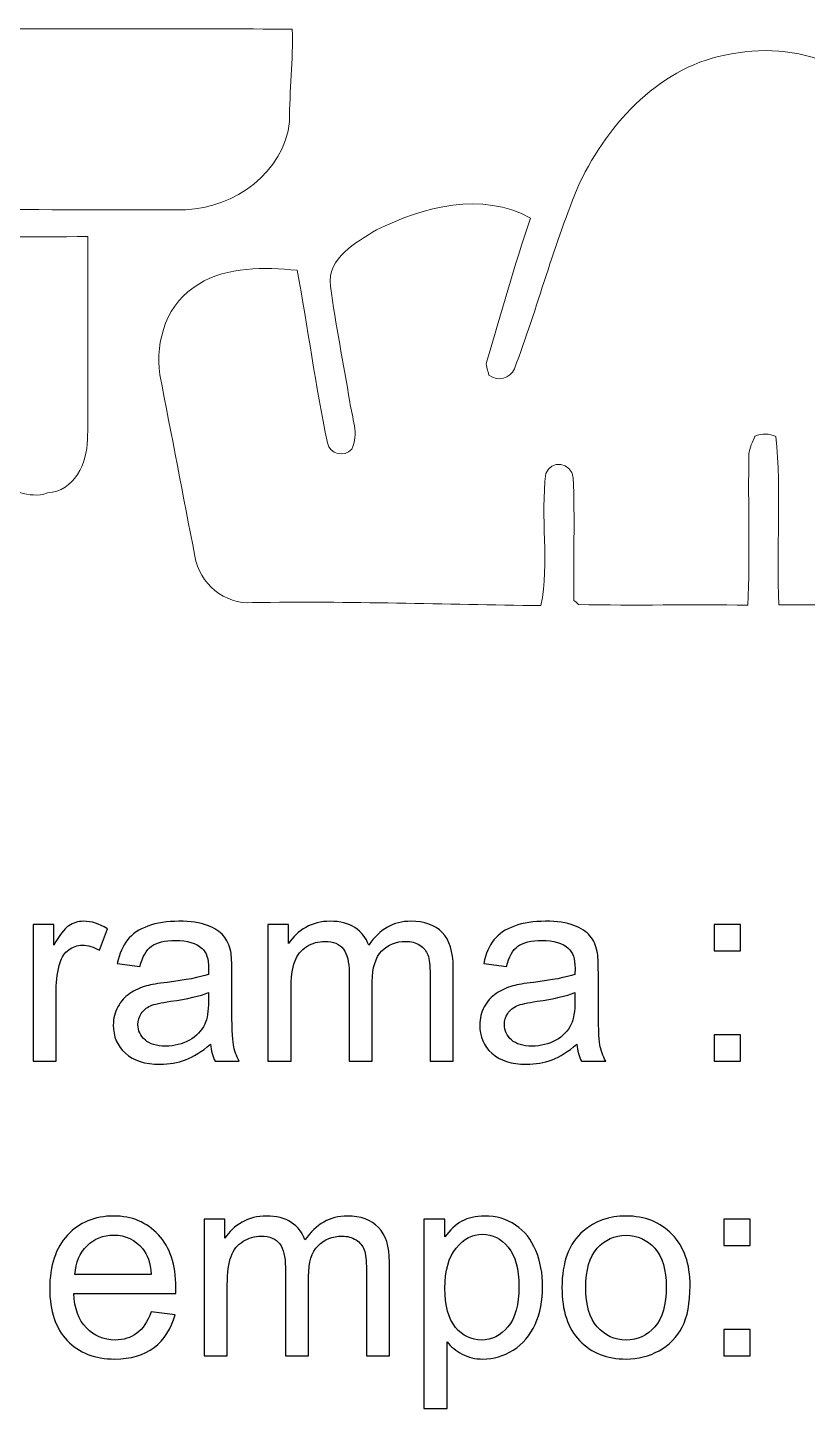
# Model space of a CAD drawing. Header units: millimetres. Extents: x -243 to 44, y -204 to 239.
# Drawn here: x -175.5 to -101.9, y -204 to -73.9 of the extents above; entities that cross this region are included whole.
import ezdxf

# ---------------------------------------------------------------- set-up
doc = ezdxf.new("R2010")
doc.units = ezdxf.units.MM
doc.header["$MEASUREMENT"] = 0
doc.layers.add('Capa 1', color=7, linetype='Continuous')

msp = doc.modelspace()

# ---------------------------------------------------------------- linework, layer by layer
at = {"layer": 'Capa 1', "color": 250, "lineweight": 5}
for points, knots in [([(-199.7988, -21.3104), (-197.541, -18.1354), (-193.343, -16.3009), (-189.4977, -17.3946), (-189.4977, -17.3946), (-184.4882, -18.9467), (-181.4543, -23.674), (-178.8085, -27.8721), (-178.8085, -27.8721), (-176.8682, -27.9073), (-174.8927, -26.7432), (-172.9524, -27.6251), (-172.9524, -27.6251), (-170.5535, -28.119), (-169.8832, -30.8001), (-169.7774, -32.9168), (-169.7774, -32.9168), (-169.7774, -39.2668), (-169.7421, -45.5815), (-169.8127, -51.8962), (-169.8127, -51.8962), (-180.7135, -51.9668), (-191.6496, -51.861), (-202.5857, -51.9668), (-202.5857, -51.9668), (-204.526, -52.1432), (-204.2438, -54.9654), (-202.233, -54.6832), (-202.233, -54.6832), (-188.1218, -54.4362), (-174.0107, -54.4362), (-159.8643, -54.4715), (-159.8643, -54.4715), (-156.266, -54.8243), (-152.7382, -57.0115), (-151.3977, -60.504), (-151.3977, -60.504), (-150.1982, -62.8676), (-151.0449, -65.584), (-150.5863, -68.124), (-150.5863, -68.124), (-150.551, -69.2529), (-150.2335, -70.6287), (-150.7627, -71.6518), (-150.7627, -71.6518), (-160.8874, -71.934), (-170.9063, -71.2637), (-180.9957, -71.8635), (-180.9957, -71.8635), (-181.2427, -72.7807), (-180.8193, -74.0154), (-179.6905, -73.9448), (-179.6905, -73.9448), (-169.9538, -74.0154), (-160.2171, -73.9096), (-150.5157, -74.0154), (-150.5157, -74.0154), (-150.4099, -76.9082), (-150.798, -79.801), (-150.7627, -82.6937), (-150.7627, -82.6937), (-151.2918, -87.5268), (-155.9485, -90.8429), (-160.5699, -91.0193), (-160.5699, -91.0193), (-174.0107, -91.1604), (-187.4163, -90.7723), (-200.8218, -90.7723), (-200.8218, -90.7723), (-201.8802, -90.8076), (-203.1855, -90.7371), (-203.9616, -91.619), (-203.9616, -91.619), (-204.3143, -92.8184), (-202.868, -93.4887), (-201.8802, -93.5946), (-201.8802, -93.5946), (-191.191, -93.5593), (-180.4666, -93.5946), (-169.7774, -93.5593), (-169.7774, -93.5593), (-169.8127, -99.9446), (-169.7421, -106.2946), (-169.8127, -112.6798), (-169.8127, -112.6798), (-169.8832, -114.9376), (-171.0474, -117.5482), (-173.5874, -117.7246), (-173.5874, -117.7246), (-175.3865, -118.3948), (-177.0446, -117.1248), (-178.8438, -117.3012), (-178.8438, -117.3012), (-181.4896, -121.9226), (-185.0174, -127.0026), (-190.5913, -128.0257), (-190.5913, -128.0257), (-195.7771, -128.8371), (-200.3985, -124.9212), (-201.9507, -120.1587), (-201.9507, -120.1587), (-203.3266, -116.3487), (-207.8774, -117.1601), (-211.0171, -116.5251), (-211.0171, -116.5251), (-214.3332, -115.8901), (-215.9913, -112.6093), (-216.6263, -109.6107), (-216.6263, -109.6107), (-217.4024, -107.1412), (-217.6141, -103.7898), (-220.3657, -102.661), (-220.3657, -102.661), (-224.9871, -101.4615), (-229.7143, -103.5782), (-234.3357, -102.5198), (-234.3357, -102.5198), (-237.2991, -102.0612), (-240.5799, -100.9323), (-242.0616, -98.1454), (-242.0616, -98.1454), (-242.9435, -96.7343), (-242.6613, -95.0057), (-242.2732, -93.4887), (-242.2732, -93.4887), (-241.0032, -87.5268), (-236.5935, -82.8348), (-235.1824, -76.9082), (-235.1824, -76.9082), (-234.9355, -75.9204), (-235.253, -74.8268), (-234.6532, -73.9448), (-234.6532, -73.9448), (-229.3968, -73.9448), (-224.1405, -74.0507), (-218.8841, -73.9096), (-218.8841, -73.9096), (-218.8135, -73.3804), (-218.7077, -72.8865), (-218.6018, -72.3926), (-218.6018, -72.3926), (-218.7782, -72.2162), (-219.0605, -71.934), (-219.2368, -71.7929), (-219.2368, -71.7929), (-223.7877, -71.7576), (-228.3738, -71.6871), (-232.9246, -71.7576), (-232.9246, -71.7576), (-233.6655, -71.7929), (-234.618, -71.7576), (-234.9355, -70.9815), (-234.9355, -70.9815), (-235.0766, -62.9734), (-242.6613, -57.2585), (-242.4849, -49.1798), (-242.4849, -49.1798), (-242.4496, -46.3929), (-239.8038, -44.4526), (-237.4049, -43.606), (-237.4049, -43.606), (-232.3954, -41.7362), (-227.0332, -43.2885), (-221.8827, -42.971), (-221.8827, -42.971), (-220.3304, -42.9709), (-218.743, -42.1596), (-218.1432, -40.7132), (-218.1432, -40.7132), (-216.5204, -37.3618), (-216.6968, -33.1637), (-213.9805, -30.3768), (-213.9805, -30.3768), (-211.2288, -27.6251), (-206.9955, -29.1773), (-203.8205, -27.4487), (-203.8205, -27.4487), (-201.7038, -25.967), (-201.3157, -23.2507), (-199.7988, -21.3104)], [0, 0, 0, 0, 0.02222222, 0.02222222, 0.02222222, 0.02222222, 0.04444444, 0.04444444, 0.04444444, 0.04444444, 0.06666667, 0.06666667, 0.06666667, 0.06666667, 0.08888889, 0.08888889, 0.08888889, 0.08888889, 0.11111111, 0.11111111, 0.11111111, 0.11111111, 0.13333333, 0.13333333, 0.13333333, 0.13333333, 0.15555556, 0.15555556, 0.15555556, 0.15555556, 0.17777778, 0.17777778, 0.17777778, 0.17777778, 0.2, 0.2, 0.2, 0.2, 0.22222222, 0.22222222, 0.22222222, 0.22222222, 0.24444444, 0.24444444, 0.24444444, 0.24444444, 0.26666667, 0.26666667, 0.26666667, 0.26666667, 0.28888889, 0.28888889, 0.28888889, 0.28888889, 0.31111111, 0.31111111, 0.31111111, 0.31111111, 0.33333333, 0.33333333, 0.33333333, 0.33333333, 0.35555556, 0.35555556, 0.35555556, 0.35555556, 0.37777778, 0.37777778, 0.37777778, 0.37777778, 0.4, 0.4, 0.4, 0.4, 0.42222222, 0.42222222, 0.42222222, 0.42222222, 0.44444444, 0.44444444, 0.44444444, 0.44444444, 0.46666667, 0.46666667, 0.46666667, 0.46666667, 0.48888889, 0.48888889, 0.48888889, 0.48888889, 0.51111111, 0.51111111, 0.51111111, 0.51111111, 0.53333333, 0.53333333, 0.53333333, 0.53333333, 0.55555556, 0.55555556, 0.55555556, 0.55555556, 0.57777778, 0.57777778, 0.57777778, 0.57777778, 0.6, 0.6, 0.6, 0.6, 0.62222222, 0.62222222, 0.62222222, 0.62222222, 0.64444444, 0.64444444, 0.64444444, 0.64444444, 0.66666667, 0.66666667, 0.66666667, 0.66666667, 0.68888889, 0.68888889, 0.68888889, 0.68888889, 0.71111111, 0.71111111, 0.71111111, 0.71111111, 0.73333333, 0.73333333, 0.73333333, 0.73333333, 0.75555556, 0.75555556, 0.75555556, 0.75555556, 0.77777778, 0.77777778, 0.77777778, 0.77777778, 0.8, 0.8, 0.8, 0.8, 0.82222222, 0.82222222, 0.82222222, 0.82222222, 0.84444444, 0.84444444, 0.84444444, 0.84444444, 0.86666667, 0.86666667, 0.86666667, 0.86666667, 0.88888889, 0.88888889, 0.88888889, 0.88888889, 0.91111111, 0.91111111, 0.91111111, 0.91111111, 0.93333333, 0.93333333, 0.93333333, 0.93333333, 0.95555556, 0.95555556, 0.95555556, 0.95555556, 0.97777778, 0.97777778, 0.97777778, 0.97777778, 1, 1, 1, 1]), ([(-109.0996, -76.3437), (-102.3262, -74.9326), (-95.0943, -78.284), (-91.3549, -83.999), (-91.3549, -83.999), (-87.1568, -89.5023), (-86.2749, -96.5932), (-83.7349, -102.8373), (-83.7349, -102.8373), (-83.1351, -104.2132), (-83.0646, -105.9771), (-81.7946, -106.8943), (-81.7946, -106.8943), (-80.7715, -107.4587), (-80.1366, -106.471), (-79.8191, -105.6243), (-79.8191, -105.6243), (-81.3712, -101.3557), (-82.4296, -96.946), (-83.8407, -92.6421), (-83.8407, -92.6421), (-83.9112, -92.2187), (-84.4052, -91.3368), (-83.6291, -91.2662), (-83.6291, -91.2662), (-78.4079, -90.2784), (-72.7282, -90.4901), (-67.9657, -93.0654), (-67.9657, -93.0654), (-66.8015, -93.7357), (-65.8138, -94.794), (-65.2141, -96.0287), (-65.2141, -96.0287), (-64.5437, -97.7221), (-65.3905, -99.5212), (-65.5316, -101.2498), (-65.5316, -101.2498), (-66.3429, -105.0598), (-66.8016, -108.9051), (-67.5777, -112.7151), (-67.5777, -112.7151), (-67.5777, -114.1968), (-65.3905, -114.726), (-64.8966, -113.2443), (-64.8966, -113.2443), (-63.8735, -108.129), (-63.0974, -102.9785), (-62.1802, -97.8985), (-62.1802, -97.8985), (-62.0743, -96.4521), (-60.3457, -96.7343), (-59.3579, -96.6637), (-59.3579, -96.6637), (-56.2182, -96.4873), (-52.761, -97.2635), (-50.6091, -99.6976), (-50.6091, -99.6976), (-49.2332, -101.8496), (-48.2807, -104.566), (-49.0568, -107.0707), (-49.0568, -107.0707), (-50.2562, -112.8562), (-51.1382, -118.7123), (-52.4435, -124.4979), (-52.4435, -124.4979), (-52.9021, -126.8615), (-55.301, -128.2373), (-57.5941, -128.3079), (-57.5941, -128.3079), (-66.7662, -128.2726), (-75.9385, -128.2726), (-85.1107, -128.3079), (-85.1107, -128.3079), (-85.146, -124.3215), (-85.0049, -120.2998), (-85.2166, -116.3135), (-85.2166, -116.3135), (-85.2871, -114.8318), (-87.4038, -114.479), (-87.8624, -115.8901), (-87.8624, -115.8901), (-88.1799, -120.0176), (-87.686, -124.1804), (-88.2504, -128.3079), (-88.2504, -128.3079), (-93.7185, -128.2373), (-99.1513, -128.2726), (-104.6193, -128.2726), (-104.6193, -128.2726), (-104.8662, -123.0162), (-104.3724, -117.654), (-104.9016, -112.3976), (-104.9016, -112.3976), (-105.5365, -112.1154), (-106.2421, -112.0801), (-106.8771, -112.3623), (-106.8771, -112.3623), (-107.0887, -112.9268), (-107.4063, -113.456), (-107.4416, -114.0557), (-107.4416, -114.0557), (-107.5474, -118.8182), (-107.3357, -123.5807), (-107.5474, -128.3079), (-107.5474, -128.3079), (-112.8743, -128.2021), (-118.2013, -128.3785), (-123.5282, -128.2373), (-123.5282, -128.2373), (-123.634, -128.1315), (-123.8457, -127.9198), (-123.9516, -127.8493), (-123.9516, -127.8493), (-124.0221, -123.9687), (-123.8457, -120.1235), (-124.0221, -116.2782), (-124.0221, -116.2782), (-124.1632, -114.8318), (-126.1388, -114.5848), (-126.5974, -115.8901), (-126.5974, -115.8901), (-127.1265, -119.9823), (-126.2446, -124.2862), (-127.056, -128.3432), (-127.056, -128.3432), (-136.1224, -128.2373), (-145.1888, -127.9198), (-154.2552, -128.061), (-154.2552, -128.061), (-156.8657, -128.2726), (-159.2999, -126.2618), (-159.688, -123.6865), (-159.688, -123.6865), (-160.8168, -118.0068), (-161.8752, -112.2918), (-163.0041, -106.5768), (-163.0041, -106.5768), (-163.4627, -103.3665), (-162.2985, -99.6976), (-159.3352, -98.0396), (-159.3352, -98.0396), (-156.5835, -96.3462), (-153.1616, -96.4521), (-150.0571, -96.7343), (-150.0571, -96.7343), (-149.034, -102.1318), (-148.3285, -107.5998), (-147.1996, -112.9973), (-147.1996, -112.9973), (-146.9879, -114.0909), (-145.6121, -114.4085), (-144.9066, -113.5971), (-144.9066, -113.5971), (-144.1657, -112.1859), (-144.9066, -110.5985), (-145.083, -109.1521), (-145.083, -109.1521), (-145.6827, -105.4832), (-146.4235, -101.8848), (-146.9174, -98.216), (-146.9174, -98.216), (-147.2349, -95.5348), (-144.5185, -94.1237), (-142.5782, -92.9243), (-142.5782, -92.9243), (-138.1685, -90.7723), (-132.5946, -89.2554), (-128.0438, -91.8307), (-128.0438, -91.8307), (-129.596, -96.3109), (-130.7955, -100.8971), (-132.2066, -105.4126), (-132.2066, -105.4126), (-132.2771, -105.8359), (-132.0302, -106.224), (-131.9596, -106.6121), (-131.9596, -106.6121), (-131.1482, -107.2823), (-129.9488, -106.9296), (-129.5607, -106.0123), (-129.5607, -106.0123), (-127.3735, -100.2268), (-125.8213, -94.2296), (-123.4224, -88.5146), (-123.4224, -88.5146), (-120.6354, -82.7643), (-115.6966, -77.3668), (-109.0996, -76.3437)], [0, 0, 0, 0, 0.0212766, 0.0212766, 0.0212766, 0.0212766, 0.04255319, 0.04255319, 0.04255319, 0.04255319, 0.06382979, 0.06382979, 0.06382979, 0.06382979, 0.08510638, 0.08510638, 0.08510638, 0.08510638, 0.10638298, 0.10638298, 0.10638298, 0.10638298, 0.12765957, 0.12765957, 0.12765957, 0.12765957, 0.14893617, 0.14893617, 0.14893617, 0.14893617, 0.17021277, 0.17021277, 0.17021277, 0.17021277, 0.19148936, 0.19148936, 0.19148936, 0.19148936, 0.21276596, 0.21276596, 0.21276596, 0.21276596, 0.23404255, 0.23404255, 0.23404255, 0.23404255, 0.25531915, 0.25531915, 0.25531915, 0.25531915, 0.27659574, 0.27659574, 0.27659574, 0.27659574, 0.29787234, 0.29787234, 0.29787234, 0.29787234, 0.31914894, 0.31914894, 0.31914894, 0.31914894, 0.34042553, 0.34042553, 0.34042553, 0.34042553, 0.36170213, 0.36170213, 0.36170213, 0.36170213, 0.38297872, 0.38297872, 0.38297872, 0.38297872, 0.40425532, 0.40425532, 0.40425532, 0.40425532, 0.42553191, 0.42553191, 0.42553191, 0.42553191, 0.44680851, 0.44680851, 0.44680851, 0.44680851, 0.46808511, 0.46808511, 0.46808511, 0.46808511, 0.4893617, 0.4893617, 0.4893617, 0.4893617, 0.5106383, 0.5106383, 0.5106383, 0.5106383, 0.53191489, 0.53191489, 0.53191489, 0.53191489, 0.55319149, 0.55319149, 0.55319149, 0.55319149, 0.57446809, 0.57446809, 0.57446809, 0.57446809, 0.59574468, 0.59574468, 0.59574468, 0.59574468, 0.61702128, 0.61702128, 0.61702128, 0.61702128, 0.63829787, 0.63829787, 0.63829787, 0.63829787, 0.65957447, 0.65957447, 0.65957447, 0.65957447, 0.68085106, 0.68085106, 0.68085106, 0.68085106, 0.70212766, 0.70212766, 0.70212766, 0.70212766, 0.72340426, 0.72340426, 0.72340426, 0.72340426, 0.74468085, 0.74468085, 0.74468085, 0.74468085, 0.76595745, 0.76595745, 0.76595745, 0.76595745, 0.78723404, 0.78723404, 0.78723404, 0.78723404, 0.80851064, 0.80851064, 0.80851064, 0.80851064, 0.82978723, 0.82978723, 0.82978723, 0.82978723, 0.85106383, 0.85106383, 0.85106383, 0.85106383, 0.87234043, 0.87234043, 0.87234043, 0.87234043, 0.89361702, 0.89361702, 0.89361702, 0.89361702, 0.91489362, 0.91489362, 0.91489362, 0.91489362, 0.93617021, 0.93617021, 0.93617021, 0.93617021, 0.95744681, 0.95744681, 0.95744681, 0.95744681, 0.9787234, 0.9787234, 0.9787234, 0.9787234, 1, 1, 1, 1])]:
    msp.add_open_spline(points, degree=3, knots=knots, dxfattribs=at)
at = {"layer": 'Capa 1', "color": 250}
for points, knots in [([(-174.9542, -171.2952), (-174.9542, -171.2952), (-174.9542, -158.3977), (-174.9542, -158.3977), (-174.9542, -158.3977), (-174.9542, -158.3977), (-172.9891, -158.3977), (-172.9891, -158.3977), (-172.9891, -158.3977), (-172.9891, -158.3977), (-172.9891, -160.3504), (-172.9891, -160.3504), (-172.9891, -160.3504), (-172.4874, -159.4383), (-172.0231, -158.833), (-171.5961, -158.5428), (-171.5961, -158.5428), (-171.1732, -158.2526), (-170.7047, -158.1034), (-170.1948, -158.1034), (-170.1948, -158.1034), (-169.4569, -158.1034), (-168.7106, -158.3397), (-167.9478, -158.8082), (-167.9478, -158.8082), (-167.9478, -158.8082), (-168.7023, -160.8396), (-168.7023, -160.8396), (-168.7023, -160.8396), (-169.233, -160.5204), (-169.7678, -160.3628), (-170.3026, -160.3628), (-170.3026, -160.3628), (-170.7835, -160.3628), (-171.2105, -160.5079), (-171.5919, -160.794), (-171.5919, -160.794), (-171.9733, -161.0842), (-172.2428, -161.4822), (-172.4045, -161.9921), (-172.4045, -161.9921), (-172.6491, -162.7674), (-172.7693, -163.6172), (-172.7693, -164.5417), (-172.7693, -164.5417), (-172.7693, -164.5417), (-172.7693, -171.2952), (-172.7693, -171.2952), (-172.7693, -171.2952), (-172.7693, -171.2952), (-174.9542, -171.2952), (-174.9542, -171.2952)], [0, 0, 0, 0, 0.07692308, 0.07692308, 0.07692308, 0.07692308, 0.15384615, 0.15384615, 0.15384615, 0.15384615, 0.23076923, 0.23076923, 0.23076923, 0.23076923, 0.30769231, 0.30769231, 0.30769231, 0.30769231, 0.38461538, 0.38461538, 0.38461538, 0.38461538, 0.46153846, 0.46153846, 0.46153846, 0.46153846, 0.53846154, 0.53846154, 0.53846154, 0.53846154, 0.61538462, 0.61538462, 0.61538462, 0.61538462, 0.69230769, 0.69230769, 0.69230769, 0.69230769, 0.76923077, 0.76923077, 0.76923077, 0.76923077, 0.84615385, 0.84615385, 0.84615385, 0.84615385, 0.92307692, 0.92307692, 0.92307692, 0.92307692, 1, 1, 1, 1]), ([(-158.2302, -169.7032), (-159.0427, -170.3914), (-159.8221, -170.8765), (-160.5684, -171.1625), (-160.5684, -171.1625), (-161.3188, -171.4444), (-162.123, -171.5854), (-162.9812, -171.5854), (-162.9812, -171.5854), (-164.3991, -171.5854), (-165.4853, -171.2413), (-166.2481, -170.549), (-166.2481, -170.549), (-167.0068, -169.8566), (-167.3882, -168.9694), (-167.3882, -167.8957), (-167.3882, -167.8957), (-167.3882, -167.2614), (-167.2472, -166.6851), (-166.957, -166.1627), (-166.957, -166.1627), (-166.671, -165.6404), (-166.2937, -165.2217), (-165.8294, -164.9066), (-165.8294, -164.9066), (-165.3609, -164.5915), (-164.8385, -164.351), (-164.254, -164.1894), (-164.254, -164.1894), (-163.827, -164.0774), (-163.1802, -163.9655), (-162.3138, -163.8618), (-162.3138, -163.8618), (-160.5477, -163.6504), (-159.2459, -163.4017), (-158.4126, -163.1073), (-158.4126, -163.1073), (-158.4043, -162.8088), (-158.4001, -162.6181), (-158.4001, -162.5393), (-158.4001, -162.5393), (-158.4001, -161.648), (-158.6074, -161.0178), (-159.022, -160.6572), (-159.022, -160.6572), (-159.5775, -160.1597), (-160.4108, -159.9151), (-161.5095, -159.9151), (-161.5095, -159.9151), (-162.5376, -159.9151), (-163.2963, -160.0933), (-163.7896, -160.454), (-163.7896, -160.454), (-164.2788, -160.8147), (-164.6395, -161.4531), (-164.8758, -162.3694), (-164.8758, -162.3694), (-164.8758, -162.3694), (-167.0109, -162.075), (-167.0109, -162.075), (-167.0109, -162.075), (-166.8161, -161.1629), (-166.4968, -160.4209), (-166.0532, -159.8612), (-166.0532, -159.8612), (-165.6096, -159.2974), (-164.9629, -158.862), (-164.1213, -158.5594), (-164.1213, -158.5594), (-163.2797, -158.2568), (-162.3055, -158.1034), (-161.1944, -158.1034), (-161.1944, -158.1034), (-160.0916, -158.1034), (-159.2003, -158.236), (-158.5121, -158.4931), (-158.5121, -158.4931), (-157.8239, -158.7543), (-157.3181, -159.0776), (-156.9906, -159.4715), (-156.9906, -159.4715), (-156.6672, -159.8653), (-156.4433, -160.3587), (-156.3107, -160.9598), (-156.3107, -160.9598), (-156.2402, -161.3329), (-156.2029, -162.0045), (-156.2029, -162.9746), (-156.2029, -162.9746), (-156.2029, -162.9746), (-156.2029, -165.8891), (-156.2029, -165.8891), (-156.2029, -165.8891), (-156.2029, -167.9247), (-156.1573, -169.2099), (-156.0619, -169.7447), (-156.0619, -169.7447), (-155.9707, -170.2836), (-155.7842, -170.8019), (-155.5105, -171.2952), (-155.5105, -171.2952), (-155.5105, -171.2952), (-157.7949, -171.2952), (-157.7949, -171.2952), (-157.7949, -171.2952), (-158.0187, -170.8433), (-158.168, -170.3127), (-158.2302, -169.7032)], [0, 0, 0, 0, 0.03703704, 0.03703704, 0.03703704, 0.03703704, 0.07407407, 0.07407407, 0.07407407, 0.07407407, 0.11111111, 0.11111111, 0.11111111, 0.11111111, 0.14814815, 0.14814815, 0.14814815, 0.14814815, 0.18518519, 0.18518519, 0.18518519, 0.18518519, 0.22222222, 0.22222222, 0.22222222, 0.22222222, 0.25925926, 0.25925926, 0.25925926, 0.25925926, 0.2962963, 0.2962963, 0.2962963, 0.2962963, 0.33333333, 0.33333333, 0.33333333, 0.33333333, 0.37037037, 0.37037037, 0.37037037, 0.37037037, 0.40740741, 0.40740741, 0.40740741, 0.40740741, 0.44444444, 0.44444444, 0.44444444, 0.44444444, 0.48148148, 0.48148148, 0.48148148, 0.48148148, 0.51851852, 0.51851852, 0.51851852, 0.51851852, 0.55555556, 0.55555556, 0.55555556, 0.55555556, 0.59259259, 0.59259259, 0.59259259, 0.59259259, 0.62962963, 0.62962963, 0.62962963, 0.62962963, 0.66666667, 0.66666667, 0.66666667, 0.66666667, 0.7037037, 0.7037037, 0.7037037, 0.7037037, 0.74074074, 0.74074074, 0.74074074, 0.74074074, 0.77777778, 0.77777778, 0.77777778, 0.77777778, 0.81481481, 0.81481481, 0.81481481, 0.81481481, 0.85185185, 0.85185185, 0.85185185, 0.85185185, 0.88888889, 0.88888889, 0.88888889, 0.88888889, 0.92592593, 0.92592593, 0.92592593, 0.92592593, 0.96296296, 0.96296296, 0.96296296, 0.96296296, 1, 1, 1, 1]), ([(-152.8117, -171.2952), (-152.8117, -171.2952), (-152.8117, -158.3977), (-152.8117, -158.3977), (-152.8117, -158.3977), (-152.8117, -158.3977), (-150.859, -158.3977), (-150.859, -158.3977), (-150.859, -158.3977), (-150.859, -158.3977), (-150.859, -160.2053), (-150.859, -160.2053), (-150.859, -160.2053), (-150.4527, -159.5751), (-149.9138, -159.0652), (-149.2422, -158.6838), (-149.2422, -158.6838), (-148.5706, -158.2982), (-147.8036, -158.1034), (-146.9454, -158.1034), (-146.9454, -158.1034), (-145.9919, -158.1034), (-145.2083, -158.3024), (-144.5989, -158.7004), (-144.5989, -158.7004), (-143.9853, -159.0984), (-143.5542, -159.6497), (-143.3054, -160.3628), (-143.3054, -160.3628), (-142.2814, -158.8579), (-140.9548, -158.1034), (-139.3214, -158.1034), (-139.3214, -158.1034), (-138.0403, -158.1034), (-137.0578, -158.4599), (-136.3696, -159.1688), (-136.3696, -159.1688), (-135.6814, -159.8778), (-135.3373, -160.9681), (-135.3373, -162.4398), (-135.3373, -162.4398), (-135.3373, -162.4398), (-135.3373, -171.2952), (-135.3373, -171.2952), (-135.3373, -171.2952), (-135.3373, -171.2952), (-137.5097, -171.2952), (-137.5097, -171.2952), (-137.5097, -171.2952), (-137.5097, -171.2952), (-137.5097, -163.1695), (-137.5097, -163.1695), (-137.5097, -163.1695), (-137.5097, -162.2947), (-137.5801, -161.6646), (-137.7211, -161.279), (-137.7211, -161.279), (-137.8662, -160.8976), (-138.1232, -160.5867), (-138.4922, -160.3504), (-138.4922, -160.3504), (-138.8653, -160.1182), (-139.3048, -159.998), (-139.8064, -159.998), (-139.8064, -159.998), (-140.7143, -159.998), (-141.4647, -160.3006), (-142.0658, -160.9059), (-142.0658, -160.9059), (-142.6628, -161.507), (-142.9655, -162.473), (-142.9655, -163.7997), (-142.9655, -163.7997), (-142.9655, -163.7997), (-142.9655, -171.2952), (-142.9655, -171.2952), (-142.9655, -171.2952), (-142.9655, -171.2952), (-145.1503, -171.2952), (-145.1503, -171.2952), (-145.1503, -171.2952), (-145.1503, -171.2952), (-145.1503, -162.9166), (-145.1503, -162.9166), (-145.1503, -162.9166), (-145.1503, -161.9424), (-145.3286, -161.2127), (-145.6851, -160.7276), (-145.6851, -160.7276), (-146.0416, -160.2426), (-146.622, -159.998), (-147.4346, -159.998), (-147.4346, -159.998), (-148.0482, -159.998), (-148.6162, -160.1597), (-149.1385, -160.4872), (-149.1385, -160.4872), (-149.6609, -160.8106), (-150.0423, -161.2832), (-150.2745, -161.905), (-150.2745, -161.905), (-150.5108, -162.531), (-150.6269, -163.4307), (-150.6269, -164.6039), (-150.6269, -164.6039), (-150.6269, -164.6039), (-150.6269, -171.2952), (-150.6269, -171.2952), (-150.6269, -171.2952), (-150.6269, -171.2952), (-152.8117, -171.2952), (-152.8117, -171.2952)], [0, 0, 0, 0, 0.03571429, 0.03571429, 0.03571429, 0.03571429, 0.07142857, 0.07142857, 0.07142857, 0.07142857, 0.10714286, 0.10714286, 0.10714286, 0.10714286, 0.14285714, 0.14285714, 0.14285714, 0.14285714, 0.17857143, 0.17857143, 0.17857143, 0.17857143, 0.21428571, 0.21428571, 0.21428571, 0.21428571, 0.25, 0.25, 0.25, 0.25, 0.28571429, 0.28571429, 0.28571429, 0.28571429, 0.32142857, 0.32142857, 0.32142857, 0.32142857, 0.35714286, 0.35714286, 0.35714286, 0.35714286, 0.39285714, 0.39285714, 0.39285714, 0.39285714, 0.42857143, 0.42857143, 0.42857143, 0.42857143, 0.46428571, 0.46428571, 0.46428571, 0.46428571, 0.5, 0.5, 0.5, 0.5, 0.53571429, 0.53571429, 0.53571429, 0.53571429, 0.57142857, 0.57142857, 0.57142857, 0.57142857, 0.60714286, 0.60714286, 0.60714286, 0.60714286, 0.64285714, 0.64285714, 0.64285714, 0.64285714, 0.67857143, 0.67857143, 0.67857143, 0.67857143, 0.71428571, 0.71428571, 0.71428571, 0.71428571, 0.75, 0.75, 0.75, 0.75, 0.78571429, 0.78571429, 0.78571429, 0.78571429, 0.82142857, 0.82142857, 0.82142857, 0.82142857, 0.85714286, 0.85714286, 0.85714286, 0.85714286, 0.89285714, 0.89285714, 0.89285714, 0.89285714, 0.92857143, 0.92857143, 0.92857143, 0.92857143, 0.96428571, 0.96428571, 0.96428571, 0.96428571, 1, 1, 1, 1]), ([(-123.6753, -169.7032), (-124.4878, -170.3914), (-125.2672, -170.8765), (-126.0135, -171.1625), (-126.0135, -171.1625), (-126.7639, -171.4444), (-127.5681, -171.5854), (-128.4263, -171.5854), (-128.4263, -171.5854), (-129.8442, -171.5854), (-130.9304, -171.2413), (-131.6932, -170.549), (-131.6932, -170.549), (-132.4519, -169.8566), (-132.8333, -168.9694), (-132.8333, -167.8957), (-132.8333, -167.8957), (-132.8333, -167.2614), (-132.6923, -166.6851), (-132.4021, -166.1627), (-132.4021, -166.1627), (-132.1161, -165.6404), (-131.7388, -165.2217), (-131.2745, -164.9066), (-131.2745, -164.9066), (-130.806, -164.5915), (-130.2836, -164.351), (-129.6991, -164.1894), (-129.6991, -164.1894), (-129.2721, -164.0774), (-128.6253, -163.9655), (-127.7589, -163.8618), (-127.7589, -163.8618), (-125.9928, -163.6504), (-124.691, -163.4017), (-123.8577, -163.1073), (-123.8577, -163.1073), (-123.8494, -162.8088), (-123.8452, -162.6181), (-123.8452, -162.5393), (-123.8452, -162.5393), (-123.8452, -161.648), (-124.0525, -161.0178), (-124.4671, -160.6572), (-124.4671, -160.6572), (-125.0226, -160.1597), (-125.8559, -159.9151), (-126.9546, -159.9151), (-126.9546, -159.9151), (-127.9827, -159.9151), (-128.7414, -160.0933), (-129.2347, -160.454), (-129.2347, -160.454), (-129.7239, -160.8147), (-130.0846, -161.4531), (-130.3209, -162.3694), (-130.3209, -162.3694), (-130.3209, -162.3694), (-132.456, -162.075), (-132.456, -162.075), (-132.456, -162.075), (-132.2612, -161.1629), (-131.9419, -160.4209), (-131.4983, -159.8612), (-131.4983, -159.8612), (-131.0547, -159.2974), (-130.408, -158.862), (-129.5664, -158.5594), (-129.5664, -158.5594), (-128.7248, -158.2568), (-127.7506, -158.1034), (-126.6395, -158.1034), (-126.6395, -158.1034), (-125.5367, -158.1034), (-124.6454, -158.236), (-123.9572, -158.4931), (-123.9572, -158.4931), (-123.269, -158.7543), (-122.7632, -159.0776), (-122.4357, -159.4715), (-122.4357, -159.4715), (-122.1123, -159.8653), (-121.8884, -160.3587), (-121.7558, -160.9598), (-121.7558, -160.9598), (-121.6853, -161.3329), (-121.648, -162.0045), (-121.648, -162.9746), (-121.648, -162.9746), (-121.648, -162.9746), (-121.648, -165.8891), (-121.648, -165.8891), (-121.648, -165.8891), (-121.648, -167.9247), (-121.6024, -169.2099), (-121.507, -169.7447), (-121.507, -169.7447), (-121.4158, -170.2836), (-121.2293, -170.8019), (-120.9556, -171.2952), (-120.9556, -171.2952), (-120.9556, -171.2952), (-123.24, -171.2952), (-123.24, -171.2952), (-123.24, -171.2952), (-123.4638, -170.8433), (-123.6131, -170.3127), (-123.6753, -169.7032)], [0, 0, 0, 0, 0.03703704, 0.03703704, 0.03703704, 0.03703704, 0.07407407, 0.07407407, 0.07407407, 0.07407407, 0.11111111, 0.11111111, 0.11111111, 0.11111111, 0.14814815, 0.14814815, 0.14814815, 0.14814815, 0.18518519, 0.18518519, 0.18518519, 0.18518519, 0.22222222, 0.22222222, 0.22222222, 0.22222222, 0.25925926, 0.25925926, 0.25925926, 0.25925926, 0.2962963, 0.2962963, 0.2962963, 0.2962963, 0.33333333, 0.33333333, 0.33333333, 0.33333333, 0.37037037, 0.37037037, 0.37037037, 0.37037037, 0.40740741, 0.40740741, 0.40740741, 0.40740741, 0.44444444, 0.44444444, 0.44444444, 0.44444444, 0.48148148, 0.48148148, 0.48148148, 0.48148148, 0.51851852, 0.51851852, 0.51851852, 0.51851852, 0.55555556, 0.55555556, 0.55555556, 0.55555556, 0.59259259, 0.59259259, 0.59259259, 0.59259259, 0.62962963, 0.62962963, 0.62962963, 0.62962963, 0.66666667, 0.66666667, 0.66666667, 0.66666667, 0.7037037, 0.7037037, 0.7037037, 0.7037037, 0.74074074, 0.74074074, 0.74074074, 0.74074074, 0.77777778, 0.77777778, 0.77777778, 0.77777778, 0.81481481, 0.81481481, 0.81481481, 0.81481481, 0.85185185, 0.85185185, 0.85185185, 0.85185185, 0.88888889, 0.88888889, 0.88888889, 0.88888889, 0.92592593, 0.92592593, 0.92592593, 0.92592593, 0.96296296, 0.96296296, 0.96296296, 0.96296296, 1, 1, 1, 1]), ([(-110.7405, -160.8852), (-110.7405, -160.8852), (-110.7405, -158.3977), (-110.7405, -158.3977), (-110.7405, -158.3977), (-110.7405, -158.3977), (-108.2489, -158.3977), (-108.2489, -158.3977), (-108.2489, -158.3977), (-108.2489, -158.3977), (-108.2489, -160.8852), (-108.2489, -160.8852), (-108.2489, -160.8852), (-108.2489, -160.8852), (-110.7405, -160.8852), (-110.7405, -160.8852)], [0, 0, 0, 0, 0.25, 0.25, 0.25, 0.25, 0.5, 0.5, 0.5, 0.5, 0.75, 0.75, 0.75, 0.75, 1, 1, 1, 1]), ([(-158.4126, -164.8195), (-159.2086, -165.147), (-160.3984, -165.4206), (-161.9821, -165.6487), (-161.9821, -165.6487), (-162.8817, -165.7772), (-163.5202, -165.9223), (-163.8891, -166.084), (-163.8891, -166.084), (-164.2623, -166.2457), (-164.5525, -166.482), (-164.7515, -166.797), (-164.7515, -166.797), (-164.9546, -167.108), (-165.0582, -167.4521), (-165.0582, -167.8335), (-165.0582, -167.8335), (-165.0582, -168.418), (-164.8344, -168.9031), (-164.3949, -169.2928), (-164.3949, -169.2928), (-163.9555, -169.6784), (-163.3087, -169.8732), (-162.4589, -169.8732), (-162.4589, -169.8732), (-161.6173, -169.8732), (-160.8669, -169.6908), (-160.2118, -169.3218), (-160.2118, -169.3218), (-159.5568, -168.9528), (-159.0718, -168.4471), (-158.765, -167.8086), (-158.765, -167.8086), (-158.5287, -167.3153), (-158.4126, -166.5856), (-158.4126, -165.6238), (-158.4126, -165.6238), (-158.4126, -165.6238), (-158.4126, -164.8195), (-158.4126, -164.8195)], [0, 0, 0, 0, 0.1, 0.1, 0.1, 0.1, 0.2, 0.2, 0.2, 0.2, 0.3, 0.3, 0.3, 0.3, 0.4, 0.4, 0.4, 0.4, 0.5, 0.5, 0.5, 0.5, 0.6, 0.6, 0.6, 0.6, 0.7, 0.7, 0.7, 0.7, 0.8, 0.8, 0.8, 0.8, 0.9, 0.9, 0.9, 0.9, 1, 1, 1, 1]), ([(-123.8577, -164.8195), (-124.6537, -165.147), (-125.8435, -165.4206), (-127.4272, -165.6487), (-127.4272, -165.6487), (-128.3268, -165.7772), (-128.9653, -165.9223), (-129.3342, -166.084), (-129.3342, -166.084), (-129.7074, -166.2457), (-129.9976, -166.482), (-130.1966, -166.797), (-130.1966, -166.797), (-130.3997, -167.108), (-130.5033, -167.4521), (-130.5033, -167.8335), (-130.5033, -167.8335), (-130.5033, -168.418), (-130.2795, -168.9031), (-129.84, -169.2928), (-129.84, -169.2928), (-129.4006, -169.6784), (-128.7538, -169.8732), (-127.904, -169.8732), (-127.904, -169.8732), (-127.0624, -169.8732), (-126.312, -169.6908), (-125.6569, -169.3218), (-125.6569, -169.3218), (-125.0019, -168.9528), (-124.5169, -168.4471), (-124.2101, -167.8086), (-124.2101, -167.8086), (-123.9738, -167.3153), (-123.8577, -166.5856), (-123.8577, -165.6238), (-123.8577, -165.6238), (-123.8577, -165.6238), (-123.8577, -164.8195), (-123.8577, -164.8195)], [0, 0, 0, 0, 0.1, 0.1, 0.1, 0.1, 0.2, 0.2, 0.2, 0.2, 0.3, 0.3, 0.3, 0.3, 0.4, 0.4, 0.4, 0.4, 0.5, 0.5, 0.5, 0.5, 0.6, 0.6, 0.6, 0.6, 0.7, 0.7, 0.7, 0.7, 0.8, 0.8, 0.8, 0.8, 0.9, 0.9, 0.9, 0.9, 1, 1, 1, 1]), ([(-110.7405, -171.2952), (-110.7405, -171.2952), (-110.7405, -168.8036), (-110.7405, -168.8036), (-110.7405, -168.8036), (-110.7405, -168.8036), (-108.2489, -168.8036), (-108.2489, -168.8036), (-108.2489, -168.8036), (-108.2489, -168.8036), (-108.2489, -171.2952), (-108.2489, -171.2952), (-108.2489, -171.2952), (-108.2489, -171.2952), (-110.7405, -171.2952), (-110.7405, -171.2952)], [0, 0, 0, 0, 0.25, 0.25, 0.25, 0.25, 0.5, 0.5, 0.5, 0.5, 0.75, 0.75, 0.75, 0.75, 1, 1, 1, 1]), ([(-163.8268, -194.9302), (-163.8268, -194.9302), (-161.5674, -195.208), (-161.5674, -195.208), (-161.5674, -195.208), (-161.9239, -196.5305), (-162.5831, -197.5545), (-163.5449, -198.2842), (-163.5449, -198.2842), (-164.5109, -199.0097), (-165.7422, -199.3745), (-167.2388, -199.3745), (-167.2388, -199.3745), (-169.1251, -199.3745), (-170.6218, -198.7941), (-171.7245, -197.6333), (-171.7245, -197.6333), (-172.8314, -196.4725), (-173.3828, -194.8432), (-173.3828, -192.7454), (-173.3828, -192.7454), (-173.3828, -190.573), (-172.8232, -188.8899), (-171.7079, -187.6917), (-171.7079, -187.6917), (-170.5886, -186.4936), (-169.1417, -185.8925), (-167.359, -185.8925), (-167.359, -185.8925), (-165.6344, -185.8925), (-164.2248, -186.4812), (-163.1345, -187.6544), (-163.1345, -187.6544), (-162.04, -188.8277), (-161.4928, -190.4818), (-161.4928, -192.6086), (-161.4928, -192.6086), (-161.4928, -192.7413), (-161.4969, -192.9361), (-161.5052, -193.1932), (-161.5052, -193.1932), (-161.5052, -193.1932), (-171.1234, -193.1932), (-171.1234, -193.1932), (-171.1234, -193.1932), (-171.0446, -194.611), (-170.6425, -195.6972), (-169.9211, -196.4476), (-169.9211, -196.4476), (-169.1998, -197.2021), (-168.3043, -197.5794), (-167.2264, -197.5794), (-167.2264, -197.5794), (-166.4262, -197.5794), (-165.7422, -197.368), (-165.1742, -196.9451), (-165.1742, -196.9451), (-164.6062, -196.5264), (-164.1585, -195.8547), (-163.8268, -194.9302)], [0, 0, 0, 0, 0.06666667, 0.06666667, 0.06666667, 0.06666667, 0.13333333, 0.13333333, 0.13333333, 0.13333333, 0.2, 0.2, 0.2, 0.2, 0.26666667, 0.26666667, 0.26666667, 0.26666667, 0.33333333, 0.33333333, 0.33333333, 0.33333333, 0.4, 0.4, 0.4, 0.4, 0.46666667, 0.46666667, 0.46666667, 0.46666667, 0.53333333, 0.53333333, 0.53333333, 0.53333333, 0.6, 0.6, 0.6, 0.6, 0.66666667, 0.66666667, 0.66666667, 0.66666667, 0.73333333, 0.73333333, 0.73333333, 0.73333333, 0.8, 0.8, 0.8, 0.8, 0.86666667, 0.86666667, 0.86666667, 0.86666667, 0.93333333, 0.93333333, 0.93333333, 0.93333333, 1, 1, 1, 1]), ([(-158.8188, -199.0843), (-158.8188, -199.0843), (-158.8188, -186.1868), (-158.8188, -186.1868), (-158.8188, -186.1868), (-158.8188, -186.1868), (-156.8661, -186.1868), (-156.8661, -186.1868), (-156.8661, -186.1868), (-156.8661, -186.1868), (-156.8661, -187.9944), (-156.8661, -187.9944), (-156.8661, -187.9944), (-156.4598, -187.3642), (-155.9209, -186.8543), (-155.2493, -186.4729), (-155.2493, -186.4729), (-154.5777, -186.0873), (-153.8107, -185.8925), (-152.9525, -185.8925), (-152.9525, -185.8925), (-151.999, -185.8925), (-151.2154, -186.0915), (-150.606, -186.4895), (-150.606, -186.4895), (-149.9924, -186.8875), (-149.5613, -187.4388), (-149.3125, -188.1519), (-149.3125, -188.1519), (-148.2885, -186.647), (-146.9619, -185.8925), (-145.3285, -185.8925), (-145.3285, -185.8925), (-144.0474, -185.8925), (-143.0649, -186.249), (-142.3767, -186.9579), (-142.3767, -186.9579), (-141.6885, -187.6669), (-141.3444, -188.7572), (-141.3444, -190.2289), (-141.3444, -190.2289), (-141.3444, -190.2289), (-141.3444, -199.0843), (-141.3444, -199.0843), (-141.3444, -199.0843), (-141.3444, -199.0843), (-143.5168, -199.0843), (-143.5168, -199.0843), (-143.5168, -199.0843), (-143.5168, -199.0843), (-143.5168, -190.9586), (-143.5168, -190.9586), (-143.5168, -190.9586), (-143.5168, -190.0838), (-143.5872, -189.4537), (-143.7282, -189.0681), (-143.7282, -189.0681), (-143.8733, -188.6867), (-144.1303, -188.3758), (-144.4993, -188.1395), (-144.4993, -188.1395), (-144.8724, -187.9073), (-145.3119, -187.7871), (-145.8135, -187.7871), (-145.8135, -187.7871), (-146.7214, -187.7871), (-147.4718, -188.0897), (-148.0729, -188.695), (-148.0729, -188.695), (-148.6699, -189.2961), (-148.9726, -190.2621), (-148.9726, -191.5888), (-148.9726, -191.5888), (-148.9726, -191.5888), (-148.9726, -199.0843), (-148.9726, -199.0843), (-148.9726, -199.0843), (-148.9726, -199.0843), (-151.1574, -199.0843), (-151.1574, -199.0843), (-151.1574, -199.0843), (-151.1574, -199.0843), (-151.1574, -190.7057), (-151.1574, -190.7057), (-151.1574, -190.7057), (-151.1574, -189.7315), (-151.3357, -189.0018), (-151.6922, -188.5167), (-151.6922, -188.5167), (-152.0487, -188.0317), (-152.6291, -187.7871), (-153.4417, -187.7871), (-153.4417, -187.7871), (-154.0553, -187.7871), (-154.6233, -187.9488), (-155.1456, -188.2763), (-155.1456, -188.2763), (-155.668, -188.5997), (-156.0494, -189.0723), (-156.2816, -189.6941), (-156.2816, -189.6941), (-156.5179, -190.3201), (-156.634, -191.2198), (-156.634, -192.393), (-156.634, -192.393), (-156.634, -192.393), (-156.634, -199.0843), (-156.634, -199.0843), (-156.634, -199.0843), (-156.634, -199.0843), (-158.8188, -199.0843), (-158.8188, -199.0843)], [0, 0, 0, 0, 0.03571429, 0.03571429, 0.03571429, 0.03571429, 0.07142857, 0.07142857, 0.07142857, 0.07142857, 0.10714286, 0.10714286, 0.10714286, 0.10714286, 0.14285714, 0.14285714, 0.14285714, 0.14285714, 0.17857143, 0.17857143, 0.17857143, 0.17857143, 0.21428571, 0.21428571, 0.21428571, 0.21428571, 0.25, 0.25, 0.25, 0.25, 0.28571429, 0.28571429, 0.28571429, 0.28571429, 0.32142857, 0.32142857, 0.32142857, 0.32142857, 0.35714286, 0.35714286, 0.35714286, 0.35714286, 0.39285714, 0.39285714, 0.39285714, 0.39285714, 0.42857143, 0.42857143, 0.42857143, 0.42857143, 0.46428571, 0.46428571, 0.46428571, 0.46428571, 0.5, 0.5, 0.5, 0.5, 0.53571429, 0.53571429, 0.53571429, 0.53571429, 0.57142857, 0.57142857, 0.57142857, 0.57142857, 0.60714286, 0.60714286, 0.60714286, 0.60714286, 0.64285714, 0.64285714, 0.64285714, 0.64285714, 0.67857143, 0.67857143, 0.67857143, 0.67857143, 0.71428571, 0.71428571, 0.71428571, 0.71428571, 0.75, 0.75, 0.75, 0.75, 0.78571429, 0.78571429, 0.78571429, 0.78571429, 0.82142857, 0.82142857, 0.82142857, 0.82142857, 0.85714286, 0.85714286, 0.85714286, 0.85714286, 0.89285714, 0.89285714, 0.89285714, 0.89285714, 0.92857143, 0.92857143, 0.92857143, 0.92857143, 0.96428571, 0.96428571, 0.96428571, 0.96428571, 1, 1, 1, 1]), ([(-138.0983, -204.0261), (-138.0983, -204.0261), (-138.0983, -186.1868), (-138.0983, -186.1868), (-138.0983, -186.1868), (-138.0983, -186.1868), (-136.1083, -186.1868), (-136.1083, -186.1868), (-136.1083, -186.1868), (-136.1083, -186.1868), (-136.1083, -187.8617), (-136.1083, -187.8617), (-136.1083, -187.8617), (-135.6398, -187.2067), (-135.1092, -186.7133), (-134.5163, -186.3858), (-134.5163, -186.3858), (-133.9276, -186.0583), (-133.2104, -185.8925), (-132.3688, -185.8925), (-132.3688, -185.8925), (-131.2661, -185.8925), (-130.2959, -186.1785), (-129.4544, -186.7424), (-129.4544, -186.7424), (-128.6086, -187.3103), (-127.9743, -188.1105), (-127.5473, -189.1428), (-127.5473, -189.1428), (-127.1161, -190.175), (-126.9006, -191.3068), (-126.9006, -192.5381), (-126.9006, -192.5381), (-126.9006, -193.8565), (-127.1369, -195.0463), (-127.6136, -196.1035), (-127.6136, -196.1035), (-128.0862, -197.1607), (-128.7744, -197.9691), (-129.6782, -198.5329), (-129.6782, -198.5329), (-130.582, -199.0926), (-131.5314, -199.3745), (-132.5264, -199.3745), (-132.5264, -199.3745), (-133.256, -199.3745), (-133.9069, -199.2211), (-134.4873, -198.9143), (-134.4873, -198.9143), (-135.0677, -198.6075), (-135.5403, -198.2178), (-135.9135, -197.7494), (-135.9135, -197.7494), (-135.9135, -197.7494), (-135.9135, -204.0261), (-135.9135, -204.0261), (-135.9135, -204.0261), (-135.9135, -204.0261), (-138.0983, -204.0261), (-138.0983, -204.0261)], [0, 0, 0, 0, 0.06666667, 0.06666667, 0.06666667, 0.06666667, 0.13333333, 0.13333333, 0.13333333, 0.13333333, 0.2, 0.2, 0.2, 0.2, 0.26666667, 0.26666667, 0.26666667, 0.26666667, 0.33333333, 0.33333333, 0.33333333, 0.33333333, 0.4, 0.4, 0.4, 0.4, 0.46666667, 0.46666667, 0.46666667, 0.46666667, 0.53333333, 0.53333333, 0.53333333, 0.53333333, 0.6, 0.6, 0.6, 0.6, 0.66666667, 0.66666667, 0.66666667, 0.66666667, 0.73333333, 0.73333333, 0.73333333, 0.73333333, 0.8, 0.8, 0.8, 0.8, 0.86666667, 0.86666667, 0.86666667, 0.86666667, 0.93333333, 0.93333333, 0.93333333, 0.93333333, 1, 1, 1, 1]), ([(-125.0806, -192.6335), (-125.0806, -190.2455), (-124.4173, -188.4753), (-123.0865, -187.3269), (-123.0865, -187.3269), (-121.9796, -186.3734), (-120.628, -185.8925), (-119.0319, -185.8925), (-119.0319, -185.8925), (-117.2575, -185.8925), (-115.8065, -186.4729), (-114.683, -187.6378), (-114.683, -187.6378), (-113.5554, -188.7987), (-112.9957, -190.4031), (-112.9957, -192.4511), (-112.9957, -192.4511), (-112.9957, -194.1135), (-113.2444, -195.4194), (-113.7419, -196.3688), (-113.7419, -196.3688), (-114.2394, -197.3223), (-114.9649, -198.0603), (-115.9143, -198.5868), (-115.9143, -198.5868), (-116.8678, -199.1133), (-117.9043, -199.3745), (-119.0319, -199.3745), (-119.0319, -199.3745), (-120.8353, -199.3745), (-122.2946, -198.7982), (-123.4098, -197.6374), (-123.4098, -197.6374), (-124.5251, -196.4808), (-125.0806, -194.8142), (-125.0806, -192.6335)], [0, 0, 0, 0, 0.11111111, 0.11111111, 0.11111111, 0.11111111, 0.22222222, 0.22222222, 0.22222222, 0.22222222, 0.33333333, 0.33333333, 0.33333333, 0.33333333, 0.44444444, 0.44444444, 0.44444444, 0.44444444, 0.55555556, 0.55555556, 0.55555556, 0.55555556, 0.66666667, 0.66666667, 0.66666667, 0.66666667, 0.77777778, 0.77777778, 0.77777778, 0.77777778, 0.88888889, 0.88888889, 0.88888889, 0.88888889, 1, 1, 1, 1]), ([(-109.8242, -188.6743), (-109.8242, -188.6743), (-109.8242, -186.1868), (-109.8242, -186.1868), (-109.8242, -186.1868), (-109.8242, -186.1868), (-107.3326, -186.1868), (-107.3326, -186.1868), (-107.3326, -186.1868), (-107.3326, -186.1868), (-107.3326, -188.6743), (-107.3326, -188.6743), (-107.3326, -188.6743), (-107.3326, -188.6743), (-109.8242, -188.6743), (-109.8242, -188.6743)], [0, 0, 0, 0, 0.25, 0.25, 0.25, 0.25, 0.5, 0.5, 0.5, 0.5, 0.75, 0.75, 0.75, 0.75, 1, 1, 1, 1]), ([(-171.0032, -191.3939), (-171.0032, -191.3939), (-163.802, -191.3939), (-163.802, -191.3939), (-163.802, -191.3939), (-163.8973, -190.3119), (-164.1751, -189.4951), (-164.627, -188.9562), (-164.627, -188.9562), (-165.3235, -188.1146), (-166.2272, -187.6917), (-167.3342, -187.6917), (-167.3342, -187.6917), (-168.3374, -187.6917), (-169.1832, -188.0275), (-169.8672, -188.6992), (-169.8672, -188.6992), (-170.5513, -189.3708), (-170.9285, -190.2704), (-171.0032, -191.3939)], [0, 0, 0, 0, 0.2, 0.2, 0.2, 0.2, 0.4, 0.4, 0.4, 0.4, 0.6, 0.6, 0.6, 0.6, 0.8, 0.8, 0.8, 0.8, 1, 1, 1, 1]), ([(-136.1207, -192.7081), (-136.1207, -194.3664), (-135.7849, -195.5936), (-135.1133, -196.3896), (-135.1133, -196.3896), (-134.4417, -197.1814), (-133.625, -197.5794), (-132.6715, -197.5794), (-132.6715, -197.5794), (-131.7014, -197.5794), (-130.8681, -197.169), (-130.1757, -196.3439), (-130.1757, -196.3439), (-129.4834, -195.5231), (-129.1351, -194.2503), (-129.1351, -192.5257), (-129.1351, -192.5257), (-129.1351, -190.8798), (-129.4751, -189.6527), (-130.1508, -188.8318), (-130.1508, -188.8318), (-130.8266, -188.0151), (-131.635, -187.6047), (-132.572, -187.6047), (-132.572, -187.6047), (-133.5048, -187.6047), (-134.3298, -188.04), (-135.047, -188.9106), (-135.047, -188.9106), (-135.7642, -189.7812), (-136.1207, -191.0498), (-136.1207, -192.7081)], [0, 0, 0, 0, 0.125, 0.125, 0.125, 0.125, 0.25, 0.25, 0.25, 0.25, 0.375, 0.375, 0.375, 0.375, 0.5, 0.5, 0.5, 0.5, 0.625, 0.625, 0.625, 0.625, 0.75, 0.75, 0.75, 0.75, 0.875, 0.875, 0.875, 0.875, 1, 1, 1, 1]), ([(-122.8336, -192.6335), (-122.8336, -194.2876), (-122.4729, -195.5231), (-121.7515, -196.3439), (-121.7515, -196.3439), (-121.0302, -197.169), (-120.1223, -197.5794), (-119.0319, -197.5794), (-119.0319, -197.5794), (-117.9457, -197.5794), (-117.042, -197.1648), (-116.3206, -196.3398), (-116.3206, -196.3398), (-115.6034, -195.5148), (-115.2427, -194.2545), (-115.2427, -192.563), (-115.2427, -192.563), (-115.2427, -190.9669), (-115.6034, -189.7563), (-116.3289, -188.9355), (-116.3289, -188.9355), (-117.0544, -188.1146), (-117.954, -187.7042), (-119.0319, -187.7042), (-119.0319, -187.7042), (-120.1223, -187.7042), (-121.0302, -188.1146), (-121.7515, -188.9313), (-121.7515, -188.9313), (-122.4729, -189.748), (-122.8336, -190.9835), (-122.8336, -192.6335)], [0, 0, 0, 0, 0.125, 0.125, 0.125, 0.125, 0.25, 0.25, 0.25, 0.25, 0.375, 0.375, 0.375, 0.375, 0.5, 0.5, 0.5, 0.5, 0.625, 0.625, 0.625, 0.625, 0.75, 0.75, 0.75, 0.75, 0.875, 0.875, 0.875, 0.875, 1, 1, 1, 1]), ([(-109.8242, -199.0843), (-109.8242, -199.0843), (-109.8242, -196.5927), (-109.8242, -196.5927), (-109.8242, -196.5927), (-109.8242, -196.5927), (-107.3326, -196.5927), (-107.3326, -196.5927), (-107.3326, -196.5927), (-107.3326, -196.5927), (-107.3326, -199.0843), (-107.3326, -199.0843), (-107.3326, -199.0843), (-107.3326, -199.0843), (-109.8242, -199.0843), (-109.8242, -199.0843)], [0, 0, 0, 0, 0.25, 0.25, 0.25, 0.25, 0.5, 0.5, 0.5, 0.5, 0.75, 0.75, 0.75, 0.75, 1, 1, 1, 1])]:
    msp.add_open_spline(points, degree=3, knots=knots, dxfattribs=at)

doc.saveas('drawing.dxf')
